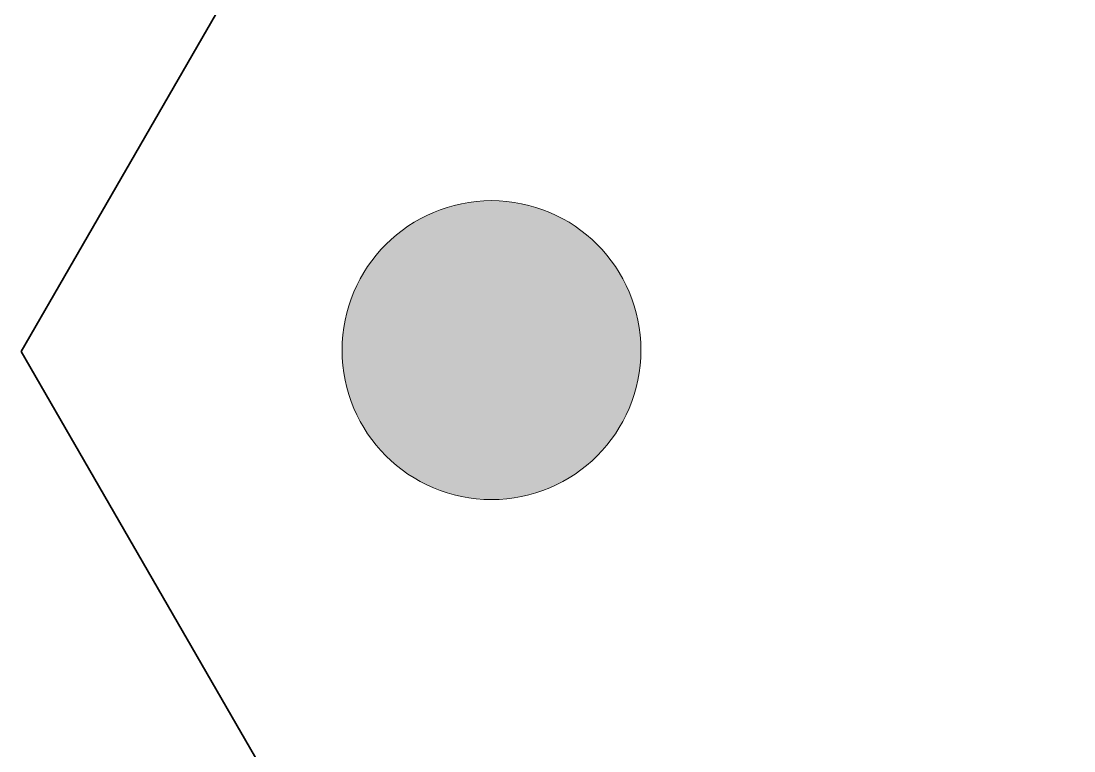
# Model space of a CAD drawing. Header units: inches. Extents: x 0.01 to 2.37, y 0.18 to 2.22.
# Drawn here: x 0.0069 to 0.423, y 1.0435 to 1.3318 of the extents above; entities that cross this region are included whole.
import ezdxf

# ---------------------------------------------------------------- set-up
doc = ezdxf.new("R2010")
doc.units = ezdxf.units.IN
doc.header["$MEASUREMENT"] = 0
doc.layers.add('Layer 1', color=7, linetype='Continuous', lineweight=0)

# ---------------------------------------------------------------- blocks, each defined once
blk = doc.blocks.new('Block_65')
at = {"layer": 'Layer 1', "transparency": 33554687}
h = blk.add_hatch(color=7, dxfattribs=at)
h.dxf.hatch_style = 2
edge = h.paths.add_edge_path()
edge.add_spline(control_points=[(0.00689, 1.20124), (0.00689, 1.20124), (0.59744, 0.17838), (0.59744, 0.17838)], knot_values=[0, 0, 0, 0, 1, 1, 1, 1], degree=3, periodic=0)
edge.add_line((0.59744, 0.17838), (0.00689, 1.20124))
at = {"layer": 'Layer 1', "color": 7, "lineweight": 35}
blk.add_open_spline([(0.00689, 1.20124), (0.00689, 1.20124), (0.59744, 0.17838), (0.59744, 0.17838)], degree=3, dxfattribs=at)
blk = doc.blocks.new('Block_66')
at = {"layer": 'Layer 1', "transparency": 33554687}
h = blk.add_hatch(color=7, dxfattribs=at)
h.dxf.hatch_style = 2
edge = h.paths.add_edge_path()
edge.add_arc((0.19284, 1.20183), 0.05906, 0, 360)
at = {"layer": 'Layer 1', "color": 7, "lineweight": 9}
blk.add_circle((0.19284, 1.20183), 0.05906, dxfattribs=at)
blk = doc.blocks.new('Block_67')
at = {"layer": 'Layer 1', "transparency": 33554687}
h = blk.add_hatch(color=7, dxfattribs=at)
h.dxf.hatch_style = 2
edge = h.paths.add_edge_path()
edge.add_spline(control_points=[(0.59744, 2.22411), (0.59744, 2.22411), (0.00689, 1.20124), (0.00689, 1.20124)], knot_values=[0, 0, 0, 0, 1, 1, 1, 1], degree=3, periodic=0)
edge.add_line((0.00689, 1.20124), (0.59744, 2.22411))
at = {"layer": 'Layer 1', "color": 7, "lineweight": 35}
blk.add_open_spline([(0.59744, 2.22411), (0.59744, 2.22411), (0.00689, 1.20124), (0.00689, 1.20124)], degree=3, dxfattribs=at)

msp = doc.modelspace()

# ---------------------------------------------------------------- block references
at = {"layer": 'Layer 1'}
for name in ['Block_67', 'Block_66', 'Block_65']:
    msp.add_blockref(name, (0, 0), dxfattribs=at)

doc.saveas('drawing.dxf')
